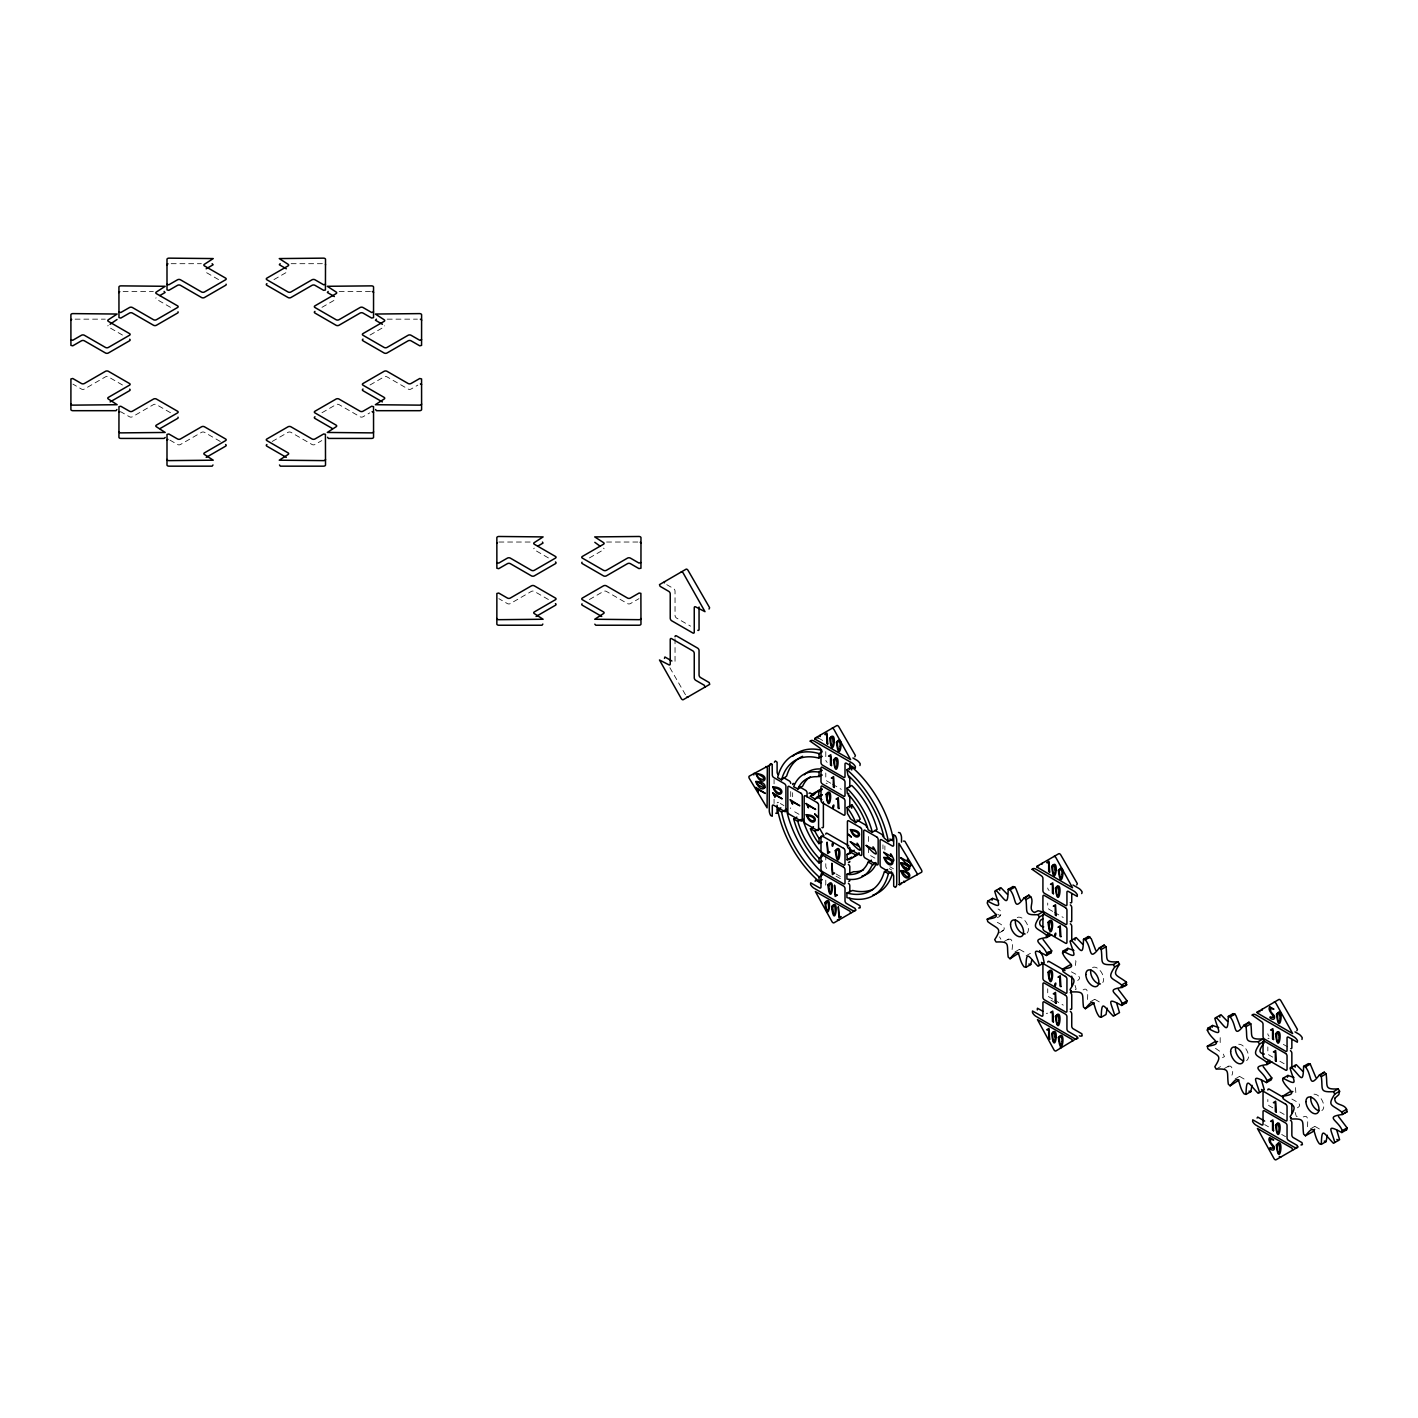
<?xml version="1.0" encoding="UTF-8"?>
<svg xmlns="http://www.w3.org/2000/svg" width="1418" height="1418" viewBox="0 0 1418 1418"><rect width="100%" height="100%" fill="white"/><g stroke="black" fill="none" stroke-linecap="round" stroke-linejoin="round"><path stroke-width="0.75" stroke-dasharray="5 3.75" d="M1075.057 985.368L1076.173 989.197L1071.37 991.98M1295.166 1112.439L1296.282 1116.267L1297.683 1116.799M1019.648 949.44L1024.062 951.974M1094.962 999.389L1099.358 1001.941M1239.757 1076.51L1244.171 1079.063M1315.053 1126.459L1319.467 1129.012M1007.826 939.904C1013.445 936.11 1012.541 946.94 1012.027 950.025M1083.122 989.87C1088.74 986.059 1087.836 996.889 1087.322 999.991M1227.935 1066.992C1232.082 1063.039 1233.855 1072.416 1231.923 1075.163M1303.231 1116.941C1310.303 1113.431 1306.492 1126.069 1307.91 1129.526M1001.516 931.289C1008.889 928.489 999.513 922.888 995.755 921.842M997.209 917.428C1001.977 917.162 1002.171 910.126 998.006 908.973M1295.822 1092.604L1295.485 1087.464M1297.452 1107.812C1304.826 1103.683 1291.709 1100.014 1289.263 1097.213M273.958 279.594L288.049 271.458A2.038 1.17 0 0 0 288.368 271.21M321.992 307.334L336.084 299.198M370.027 335.056L384.118 326.92A2.038 1.17 0 0 0 384.65 325.786M272.185 441.477L288.049 432.33A2.038 1.17 0 0 1 290.92 432.33L312.066 444.525A2.038 1.17 0 0 0 314.956 444.525L321.78 440.59M321.992 412.727L336.084 404.591A2.038 1.17 0 0 1 338.973 404.591L360.101 416.786A2.038 1.17 0 0 0 362.99 416.786L369.814 412.851M370.027 384.987L384.118 376.851A2.038 1.17 0 0 1 387.008 376.851L408.154 389.064A2.038 1.17 0 0 0 411.025 389.064L417.849 385.111M589.409 557.93L603.501 549.794A2.038 1.17 0 0 0 603.501 548.128M589.409 599.53L603.501 591.395A2.038 1.17 0 0 1 606.372 591.395L627.518 603.607A2.038 1.17 0 0 0 630.407 603.607L638.933 598.68M999.3 932.867L1004.104 930.084M1004.263 941.446L1009.067 938.681M1014.987 951.903L1019.79 949.121M1026.1 955.821L1030.904 953.038M1090.282 1001.852L1095.086 999.07M1216.183 1069.101L1220.987 1066.318L1219.622 1063.961M1224.372 1068.516L1229.176 1065.751M1235.078 1078.974L1239.881 1076.191M1310.374 1128.923L1315.177 1126.158M1077.715 980.494C1084.291 976.116 1071.441 973.102 1069.154 970.142M1222.511 1057.615L1224.496 1056.605L1221.997 1051.482M171.17 263.695L201.356 263.695M291.133 263.695L323.481 263.695M123.136 291.417L153.321 291.417M339.186 291.417L371.516 291.417M75.101 319.156L105.286 319.156M387.22 319.156L417.406 319.156M498.888 542.03L531.218 542.03M606.585 542.03L638.933 542.03M1000.417 915.585L998.006 914.592M1075.376 965.481L1075.943 961.174L1073.302 958.923M1220.189 1042.602L1220.189 1037.515M1219.569 1051.181L1213.968 1047.264M218.549 279.594L204.458 271.458A2.038 1.17 0 0 1 204.139 271.21M666.761 584.659L673.585 588.594A2.038 1.17 60 0 1 675.039 591.093L675.039 615.501A2.038 1.17 60 0 0 676.475 618L690.566 626.136M170.497 307.334L156.405 299.198A2.038 1.17 0 0 1 156.086 297.762M548.411 557.93L534.32 549.794A2.038 1.17 0 0 1 534.32 548.128M122.462 335.056L108.371 326.92A2.038 1.17 0 0 1 108.193 325.378M818.877 738.299L822.653 740.48M548.411 599.53L534.32 591.395A2.038 1.17 0 0 0 531.431 591.395L510.303 603.607A2.038 1.17 0 0 1 507.414 603.607L498.888 598.68M1283.361 1044.392L1288.643 1047.441M830.753 783.25L827.226 781.212A2.038 1.17 60 0 1 825.79 778.712L825.79 773.005M832.508 784.26L841.317 789.347M1052.688 911.384L1049.16 909.346A2.038 1.17 60 0 1 1047.725 906.846L1047.725 903.036M1054.443 912.394L1063.252 917.481M122.462 384.987L108.371 376.851A2.038 1.17 0 0 0 105.481 376.851L84.353 389.064A2.038 1.17 0 0 1 81.464 389.064L72.938 384.136M170.497 412.727L156.405 404.591A2.038 1.17 0 0 0 153.534 404.591L132.388 416.786A2.038 1.17 0 0 1 129.517 416.786L120.973 411.876M220.304 441.477L204.458 432.33A2.038 1.17 0 0 0 201.569 432.33L180.44 444.525A2.038 1.17 0 0 1 177.551 444.525L169.026 439.598M1272.797 1057.154L1269.27 1055.116A2.038 1.17 60 0 1 1267.834 1052.617L1267.834 1046.927M1279.834 1061.231L1285.116 1064.28M780.343 803.51L783.924 805.584M799.025 814.304L794.08 811.451A2.038 1.17 60 0 1 792.644 808.951M874.924 858.12L869.978 855.267A2.038 1.17 60 0 1 868.543 852.767L868.543 846.67M889.884 866.752L893.464 868.826M889.192 868.578L891.851 870.103M1272.797 1107.866L1269.27 1105.827A2.038 1.17 60 0 1 1267.834 1103.328L1267.834 1099.517M1279.834 1111.925L1285.116 1114.973M836.035 873.949L841.317 876.998M1052.688 999.034L1049.16 996.996A2.038 1.17 60 0 1 1047.725 994.497L1047.725 988.789M1054.443 1000.045L1063.252 1005.132M836.035 876.164L841.317 879.213M1050.933 1000.222L1056.215 1003.27M1264.696 1124.634L1268.49 1126.814M1281.73 1134.471L1285.523 1136.651M999.53 936.89L1000.878 939.248M669.863 667.718L686.028 695.724M884.885 845.926L884.885 850.002M882.953 844.827L882.953 848.886M868.543 836.496L868.543 844.632M825.79 751.611L825.79 759.853A2.038 1.17 60 0 0 827.226 762.352M825.79 854.948L825.79 866.363A2.038 1.17 60 0 0 827.226 868.862M825.79 880.153L825.79 884.283A2.038 1.17 60 0 1 824.354 885.116M792.644 792.68L792.644 796.739M790.712 791.563L790.712 797.66M774.068 779.457L774.068 783.835M774.068 799.132L774.068 803.51M675.039 638.774L675.039 661.143A2.038 1.17 60 0 1 673.585 661.976M1269.075 1036.133A2.038 1.17 60 0 1 1267.834 1033.757M1267.94 1038.738A2.038 1.17 60 0 1 1269.075 1038.384M1313.99 1094.164A9.235 5.335 60 0 1 1322.445 1100.988A9.235 5.335 60 0 1 1321.877 1110.595M1238.694 1044.215A9.235 5.335 60 0 1 1247.149 1051.039A9.235 5.335 60 0 1 1246.582 1060.629M1047.53 1013.143A2.038 1.17 60 0 1 1046.289 1013.25M1092.534 967.519A9.235 5.335 60 0 1 1101.13 971.826A9.235 5.335 60 0 1 1102.814 982.55M1017.238 917.552A9.235 5.335 60 0 1 1026.49 922.888A9.235 5.335 60 0 1 1026.49 933.558M1049.16 890.486A2.038 1.17 60 0 1 1047.725 887.987M790.712 807.835A2.038 1.17 60 0 1 790.517 808.561M777.17 802.907A2.038 1.17 60 0 1 778.571 802.482M826.091 783.427A2.038 1.17 60 0 1 827.226 783.427"/><path stroke-width="1.5" d="M1107.21 1008.198L1106.022 1014.508L1101.219 1017.273L1099.358 1016.777C1092.197 1007.844 1096.593 994.266 1085.355 1008.694L1083.494 1007.046C1081.721 994.302 1086.028 991.253 1071.37 991.98L1070.023 989.604C1077.964 977.286 1073.16 979.484 1063.021 971.578L1062.525 969.15C1080.64 966.633 1066.673 963.655 1062.525 952.985L1063.021 951.124L1067.825 948.341L1073.887 950.468M1252.023 1085.319L1250.818 1091.63L1246.014 1094.395L1244.153 1093.898C1236.992 1084.965 1241.406 1071.388 1230.168 1085.816L1228.307 1084.167C1226.535 1071.423 1230.824 1068.374 1216.183 1069.101L1214.818 1066.726C1222.777 1054.407 1217.973 1056.605 1207.817 1048.7L1207.321 1046.254C1225.453 1043.754 1211.486 1040.777 1207.321 1030.106L1207.817 1028.245L1212.62 1025.462L1218.682 1027.589M1327.319 1135.269L1326.114 1141.579L1321.31 1144.361L1319.449 1143.847C1312.288 1134.914 1316.702 1121.337 1305.464 1135.783L1303.603 1134.134C1301.83 1121.39 1306.12 1118.323 1291.479 1119.05L1290.114 1116.693C1298.073 1104.374 1293.269 1106.572 1283.13 1098.649L1282.616 1096.22C1300.749 1093.703 1286.782 1090.726 1282.616 1080.055L1283.13 1078.194L1287.934 1075.429L1293.978 1077.556M833.465 742.288C830.062 756.911 829.867 723.942 833.465 742.288L833.394 740.852M832.508 908.885C835.929 894.262 836.106 927.23 832.508 908.885L832.596 910.338M1055.4 870.422C1051.996 885.045 1051.802 852.076 1055.4 870.422L1055.346 869.057M1055.4 1037.568C1051.996 1052.191 1051.802 1019.223 1055.4 1037.568L1055.329 1036.133M855.816 909.807L855.515 910.374A6.966 4.024 60 0 1 851.917 910.108L814.074 888.253A6.966 4.024 60 0 1 810.582 884.584L810.688 882.847L819.551 887.881A2.038 1.17 60 0 0 820.987 887.048L820.987 874.676A2.038 1.17 60 0 1 822.422 873.86L843.568 886.055A2.038 1.17 60 0 1 845.004 888.554L845.004 900.926A2.038 1.17 60 0 0 846.44 903.426L855.143 908.459L855.568 910.356L834.014 922.799A2.038 1.17 60 0 1 831.976 921.629L815.385 891.514L850.002 911.225L850.605 913.227M898.48 832.472L900.093 832.898A6.966 4.024 60 0 1 901.529 837.754L901.529 842.132M903.443 841.087L904.897 841.229L921.47 869.943A2.038 1.17 60 0 1 921.47 872.3L899.154 884.584M1077.574 1038.224L1077.077 1036.593L1068.374 1031.56A2.038 1.17 60 0 1 1066.939 1029.06L1066.939 1016.688A2.038 1.17 60 0 0 1065.503 1014.189L1044.357 1001.977A2.038 1.17 60 0 0 1042.921 1002.81L1042.921 1015.182A2.038 1.17 60 0 1 1041.486 1016.015L1032.481 1010.981L1032.517 1012.718A6.966 4.024 60 0 0 1036.009 1016.387L1073.851 1038.242A6.966 4.024 60 0 0 1077.343 1038.579L1077.698 1038.277M1031.896 959.667L1030.726 964.541L1025.923 967.324L1024.062 966.828C1016.901 957.877 1021.297 944.299 1010.059 958.745L1008.198 957.097C1006.425 944.353 1010.715 941.286 996.074 942.013L994.709 939.655C1002.668 927.337 997.864 929.534 987.726 921.629L987.229 919.183C1005.344 916.666 991.377 913.706 987.229 903.018L987.726 901.157L992.529 898.392L998.591 900.519M1334.799 1098.259C1334.356 1106.075 1343.856 1103.186 1346.604 1109.301L1347.1 1111.73L1343.52 1113.626M996.074 890.415C1005.699 900.022 1007.719 907.892 1008.198 889.334L1010.059 889.848C1017.22 898.782 1012.806 912.359 1024.062 897.913L1025.923 899.561C1027.695 912.306 1023.388 915.372 1038.029 914.645L1039.394 917.003C1031.453 929.322 1036.257 927.124 1046.395 935.047L1046.892 937.475C1028.777 939.992 1042.726 942.97 1046.892 953.64L1046.395 955.502C1030.106 946.639 1035.884 952.329 1039.394 965.445M1071.37 940.382C1080.995 949.989 1083.015 957.841 1083.494 939.301L1085.355 939.797C1092.516 948.731 1088.12 962.308 1099.358 947.88L1101.219 949.528C1102.991 962.273 1098.684 965.321 1113.325 964.595L1114.69 966.97C1106.749 979.289 1111.552 977.091 1121.691 984.996L1122.187 987.442C1104.073 989.941 1118.022 992.919 1122.187 1003.59L1121.691 1005.451C1105.402 996.588 1111.18 1002.278 1114.69 1015.412M1100.102 948.128L1104.161 945.097L1106.022 946.745C1107.795 959.49 1103.488 962.556 1118.128 961.829L1119.493 964.187C1111.552 976.506 1116.356 974.308 1126.495 982.231L1126.087 985.386L1121.018 986.485M1216.183 1017.504C1225.79 1027.111 1227.828 1034.963 1228.307 1016.422L1230.168 1016.919C1237.329 1025.852 1232.916 1039.429 1244.153 1025.001L1246.014 1026.65C1247.805 1039.394 1243.497 1042.443 1258.138 1041.716L1259.503 1044.091C1251.562 1056.41 1256.348 1054.212 1266.504 1062.117L1267.001 1064.546C1248.868 1067.063 1262.835 1070.041 1267.001 1080.711L1266.504 1082.572C1250.197 1073.71 1255.994 1079.399 1259.503 1092.534M1291.479 1067.453C1301.086 1077.06 1303.124 1084.912 1303.603 1066.371L1305.464 1066.868C1312.625 1075.819 1308.211 1089.396 1319.449 1074.95L1321.31 1076.599C1323.1 1089.343 1318.793 1092.409 1333.434 1091.683L1334.799 1094.04C1326.858 1106.359 1331.644 1104.161 1341.8 1112.066L1342.297 1114.513C1324.164 1117.03 1338.131 1119.99 1342.297 1130.678L1341.8 1132.539C1325.493 1123.676 1331.289 1129.366 1334.799 1142.483M1320.193 1075.198L1324.252 1072.185L1326.114 1073.834C1327.904 1086.578 1323.597 1089.627 1338.237 1088.9L1339.602 1091.257L1338.84 1094.607L1335.029 1098.064M118.935 412.354L119.91 411.681M166.987 440.094L167.944 439.42M325.502 284.344L323.659 284.788L314.956 279.771A2.038 1.17 0 0 0 312.066 279.771L290.92 291.984A2.038 1.17 0 0 1 288.049 291.984L266.903 279.771A2.038 1.17 0 0 1 266.903 278.105L288.049 265.91A2.038 1.17 0 0 0 288.049 264.244L279.257 258.572L323.481 258.147A2.038 1.17 0 0 1 325.52 259.317L325.431 290.016L323.659 290.336L314.956 285.319A2.038 1.17 0 0 0 312.066 285.319L290.92 297.532A2.038 1.17 0 0 1 288.049 297.532L266.903 285.319A2.038 1.17 0 0 1 266.903 283.653M373.554 311.942L371.693 312.527L362.99 307.511A2.038 1.17 0 0 0 360.101 307.511L338.973 319.724A2.038 1.17 0 0 1 336.084 319.724L314.956 307.511A2.038 1.17 0 0 1 314.956 305.845L336.084 293.65A2.038 1.17 0 0 0 336.084 291.984L327.292 286.294L371.516 285.869A2.038 1.17 0 0 1 373.554 287.056L373.537 317.632L371.693 318.075L362.99 313.059A2.038 1.17 0 0 0 360.101 313.059L338.973 325.271A2.038 1.17 0 0 1 336.084 325.271L314.956 313.059A2.038 1.17 0 0 1 314.956 311.393M421.607 339.682L419.746 340.267L411.025 335.251A2.038 1.17 0 0 0 408.154 335.251L387.008 347.445A2.038 1.17 0 0 1 384.118 347.445L362.99 335.251A2.038 1.17 0 0 1 362.99 333.584L384.118 321.372A2.038 1.17 0 0 0 384.118 319.724L375.345 314.034L419.568 313.608A2.038 1.17 0 0 1 421.607 314.796L421.571 345.372L419.746 345.815L411.025 340.799A2.038 1.17 0 0 0 408.154 340.799L387.008 352.993A2.038 1.17 0 0 1 384.118 352.993L362.99 340.799A2.038 1.17 0 0 1 362.99 339.132M640.971 562.556L638.933 563.035L630.407 558.107A2.038 1.17 0 0 0 627.518 558.107L606.372 570.32A2.038 1.17 0 0 1 603.501 570.32L582.355 558.107A2.038 1.17 0 0 1 582.355 556.441L603.501 544.246A2.038 1.17 0 0 0 603.501 542.58L594.709 536.908L638.933 536.483A2.038 1.17 0 0 1 640.971 537.652L640.954 568.228L638.933 568.583L630.407 563.655A2.038 1.17 0 0 0 627.518 563.655L606.372 575.868A2.038 1.17 0 0 1 603.501 575.868L582.355 563.655A2.038 1.17 0 0 1 582.036 562.237M822.263 751.753L819.055 753.614L817.087 753.047A80.791 46.634 60 0 0 778.145 775.486L777.631 777.543L781.584 779.829L781.832 778.854A75.349 43.497 60 0 1 818.168 757.939L822.263 756.343M887.597 869.5L884.141 872.318A75.349 43.497 60 0 1 847.822 893.251L846.918 892.986L846.918 897.576L848.903 898.126A80.791 46.634 60 0 0 887.845 875.704L888.359 873.648L891.567 871.804M992.033 900.253L992.529 898.392M1046.395 955.502L1051.199 952.719L1051.695 950.858L1043.028 939.46M1067.825 948.341L1067.329 950.202L1062.525 952.985M1121.691 1005.451L1126.495 1002.686L1126.991 1000.824L1118.323 989.41M1212.124 1027.323L1212.62 1025.462M1263.137 1066.531L1271.804 1077.946L1271.308 1079.807L1266.504 1082.572M1287.42 1077.29L1287.934 1075.429M1341.8 1132.539L1346.604 1129.756L1347.1 1127.895L1338.432 1116.48M1264.058 1042.779C1261.736 1046.608 1256.011 1052.936 1264.36 1054.07M1257.022 1012.328L1278.823 999.513A2.038 1.17 60 0 1 1280.862 1000.683L1297.435 1029.415L1296.85 1030.726M1297.63 1147.215L1297.009 1145.319L1288.483 1140.391A2.038 1.17 60 0 1 1287.048 1137.892L1287.048 1125.52A2.038 1.17 60 0 0 1285.594 1123.021L1264.466 1110.808A2.038 1.17 60 0 0 1263.03 1111.641L1263.03 1124.013A2.038 1.17 60 0 1 1261.577 1124.846L1252.732 1119.812L1252.626 1121.549A6.966 4.024 60 0 0 1256.1 1125.218L1293.96 1147.073A6.966 4.024 60 0 0 1297.435 1147.41L1276.058 1159.764A2.038 1.17 60 0 1 1274.02 1158.595L1257.429 1128.48L1292.046 1148.19L1292.631 1150.193M1012.523 887.828L1013.001 886.569L1014.863 887.065L1015.962 888.749L1020.411 900.288M1025.923 967.324C1026.384 948.784 1028.422 956.636 1038.029 966.243L1044.197 962.68L1042.815 956.388L1039.624 950.592M1087.819 937.794L1088.297 936.518L1091.257 938.716L1095.706 950.237M1101.219 1017.273C1101.68 998.733 1103.718 1006.585 1113.325 1016.192L1119.493 1012.629L1116.604 1002.951M1232.614 1014.916L1233.111 1013.64L1234.972 1014.136L1236.053 1015.837L1240.52 1027.359M1246.014 1094.395C1246.493 1075.854 1248.531 1083.707 1258.138 1093.313L1264.307 1089.751L1261.417 1080.073M1321.31 1144.361C1321.789 1125.803 1323.827 1133.656 1333.434 1143.28L1339.602 1139.717L1336.713 1130.022M822.263 770.293L817.938 771.959A59.007 34.067 60 0 0 794.31 785.182L793.672 786.795L797.873 788.904A53.583 30.93 60 0 1 817.122 776.709L822.263 775.026M871.414 860.159L868.117 862.286A53.583 30.93 60 0 1 848.868 874.481L846.918 874.303L846.918 879.036L848.053 879.231A59.007 34.067 60 0 0 871.68 866.008L875.509 862.534M1244.543 1025.976L1248.957 1022.218L1250.818 1023.867C1252.608 1036.611 1248.301 1039.678 1262.942 1038.951L1264.307 1041.308L1259.503 1044.091M1314.681 1129.242L1312.731 1131.759L1305.464 1135.783M1072.646 1041.273L1071.937 1039.359L1037.462 1019.613L1053.911 1049.763A2.038 1.17 60 0 0 1055.949 1050.933L1077.733 1037.746M1297.541 1147.339L1297.789 1146.364M1042.815 918.935C1038.206 919.91 1038.703 927.053 1043.737 926.84M822.263 794.86L814.942 799.078L810.422 796.189A37.701 21.766 60 0 1 818.611 791.368L822.263 789.471M858.918 852.945L855.568 855.001A37.701 21.766 60 0 1 847.379 859.804L846.918 854.469L854.239 850.251M1024.806 898.179L1028.865 895.148L1030.726 896.796C1034.644 902.22 1027.394 909.009 1034.378 912.536M1018.922 952.949L1010.059 958.745M1094.217 1002.898L1085.355 1008.694M1239.031 1080.02L1230.168 1085.816M594.816 542.332L600.08 546.16M594.816 624.168L595.808 625.232L638.933 625.232A2.038 1.17 0 0 0 640.971 624.062L640.883 593.344L639.11 593.043L630.407 598.059A2.038 1.17 0 0 1 627.518 598.059L606.372 585.847A2.038 1.17 0 0 0 603.501 585.847L582.355 598.059A2.038 1.17 0 0 0 582.355 599.708L603.501 611.92A2.038 1.17 0 0 1 603.501 613.586L594.709 619.258L638.933 619.684A2.038 1.17 0 0 0 640.971 618.514M1034.661 912.448L1038.082 910.728L1042.833 911.88L1044.197 914.238L1039.394 917.003M814.942 799.078L815.35 798.706A32.259 18.629 60 0 1 818.381 796.934L819.055 791.333M819.746 796.313L820.153 795.941A32.259 18.629 60 0 1 822.103 794.647M664.457 581.664L664.368 582.833M704.817 687.216L704.391 685.319L695.689 680.285A2.038 1.17 60 0 1 694.253 677.786L694.253 653.379A2.038 1.17 60 0 0 692.817 650.88L671.671 638.685A2.038 1.17 60 0 0 670.235 639.518L670.235 663.925A2.038 1.17 60 0 1 668.782 664.758L659.476 659.99L681.225 698.489A2.038 1.17 60 0 0 683.263 699.677L709.727 684.362L709.195 682.554L700.492 677.52A2.038 1.17 60 0 1 699.056 675.021L699.056 650.614A2.038 1.17 60 0 0 697.621 648.115L676.475 635.902A2.038 1.17 60 0 0 675.039 636.735M820.189 735.18L820.189 736.562M1042.124 863.314L1041.946 864.271M1257.146 1012.044L1257.252 1011.956A6.966 4.024 60 0 1 1259.946 1011.761M1262.233 1009.084L1262.126 1010.254M279.506 464.98L280.356 466.168L323.481 466.168A2.038 1.17 0 0 0 325.52 464.98L325.431 434.28L323.659 433.979L314.956 438.977A2.038 1.17 0 0 1 312.066 438.977L290.92 426.783A2.038 1.17 0 0 0 288.049 426.783L266.903 438.977A2.038 1.17 0 0 0 266.903 440.643L288.049 452.856A2.038 1.17 0 0 1 288.049 454.522L279.257 460.194L323.481 460.62A2.038 1.17 0 0 0 325.52 459.432M327.558 437.258L328.391 438.428L371.516 438.428A2.038 1.17 0 0 0 373.554 437.258L373.537 406.665L371.693 406.239L362.99 411.238A2.038 1.17 0 0 1 360.101 411.238L338.973 399.043A2.038 1.17 0 0 0 336.084 399.043L314.956 411.238A2.038 1.17 0 0 0 314.956 412.904L336.084 425.116A2.038 1.17 0 0 1 336.084 426.783L327.292 432.455L371.516 432.88A2.038 1.17 0 0 0 373.554 431.71M375.593 409.518L376.444 410.688L419.568 410.688A2.038 1.17 0 0 0 421.607 409.518L421.571 378.943L419.746 378.5L411.025 383.516A2.038 1.17 0 0 1 408.154 383.516L387.008 371.303A2.038 1.17 0 0 0 384.118 371.303L362.99 383.516A2.038 1.17 0 0 0 362.99 385.164L384.118 397.377A2.038 1.17 0 0 1 384.118 399.043L375.345 404.715L419.568 405.14A2.038 1.17 0 0 0 421.607 403.97M110.072 324.279L117.056 319.475M159.826 295.564L165.091 292.498L164.098 291.417M206.159 268.8L213.125 264.758L212.133 263.695M110.125 401.914L129.517 390.712A2.038 1.17 0 0 0 129.694 389.17M159.933 428.626L177.551 418.452A2.038 1.17 0 0 0 177.994 417.176M206.213 457.376L225.586 446.191A2.038 1.17 0 0 0 225.586 444.525M537.723 546.16L543.005 543.094L542.456 542.084M536.075 616.458L555.448 605.256A2.038 1.17 0 0 0 555.448 603.607M781.584 779.829L786.635 776.089A75.349 43.497 60 0 1 802.588 756.308M797.767 789.17L802.677 786.121A53.583 30.93 60 0 1 810.387 776.798M822.263 879.639L819.055 881.482L817.034 879.709A80.791 46.634 60 0 1 778.127 812.284L777.631 809.713L780.822 807.852M846.918 769.69L851.739 766.925L853.76 768.698A80.791 46.634 60 0 1 892.666 836.124L893.163 838.694L888.359 841.477L884.158 838.003A75.349 43.497 60 0 0 847.893 775.114L846.918 769.69L848.957 771.481A80.791 46.634 60 0 1 887.863 838.907L888.359 841.477M777.631 809.713L781.584 812L784.792 810.157M810.281 796.384L815.084 793.619M822.263 861.098L819.055 862.942L817.335 861.222A59.007 34.067 60 0 1 794.08 820.508L793.672 818.984L796.881 817.122M846.918 788.231L851.739 785.466L853.459 787.185A59.007 34.067 60 0 1 876.714 827.882L877.104 829.424L872.3 832.206L868.224 829.831L867.391 827.137A53.583 30.93 60 0 0 847.22 793.247L846.918 788.231L848.655 789.968A59.007 34.067 60 0 1 871.91 830.664L872.3 832.206M793.672 818.984L797.767 821.341L800.975 819.498M822.263 841.92L818.806 843.462A37.701 21.766 60 0 1 810.547 829.246L813.489 826.712M846.918 807.409L851.988 804.945A37.701 21.766 60 0 1 860.247 819.161L855.71 822.617L850.499 818.824A32.259 18.629 60 0 0 847.45 813.577L847.184 807.711A37.701 21.766 60 0 1 855.426 821.944L855.71 822.617M810.281 828.573L814.942 831.267L819.746 828.484L820.295 829.583A32.259 18.629 60 0 0 823.344 834.83L823.858 835.61M819.055 843.781L819.055 838.375L822.263 836.531M819.055 862.942L819.055 858.209L822.263 856.366M846.918 859.857L851.739 857.075M819.055 881.482L819.055 876.909L822.263 875.048M846.918 874.303L853.671 871.698A53.583 30.93 60 0 0 863.527 869.783M846.918 892.986L852.626 890.469A75.349 43.497 60 0 0 873.009 889.316M1008.198 889.334L1013.001 886.569M1010.059 889.848L1014.863 887.065M987.229 919.183L996.677 914.415M1024.062 897.913L1028.865 895.148M1025.923 899.561L1030.726 896.796M1038.029 914.645L1042.833 911.88M1046.395 935.047L1049.604 933.186M1046.892 937.475L1051.695 934.71L1046.236 936.642M1046.892 953.64L1051.695 950.858M1083.494 939.301L1088.297 936.518M1085.355 939.797L1090.158 937.014M1062.525 969.15L1070.909 964.47M1099.358 947.88L1104.161 945.097M1101.219 949.528L1106.022 946.745M1113.325 964.595L1118.128 961.829M1114.69 966.97L1119.493 964.187M1121.691 984.996L1126.495 982.231M1122.187 987.442L1126.991 984.659M1122.187 1003.59L1126.991 1000.824M1228.307 1016.422L1233.111 1013.64M1207.321 1030.106L1210.529 1028.245M1230.168 1016.919L1234.972 1014.136M1207.321 1046.254L1214.446 1041.982L1217.601 1041.539M1244.153 1025.001L1248.957 1022.218M1246.014 1026.65L1250.818 1023.867M1258.138 1041.716L1262.942 1038.951M1266.504 1062.117L1269.695 1060.274M1267.001 1064.546L1271.804 1061.781L1267.143 1063.784M1267.001 1080.711L1271.804 1077.946M1303.603 1066.371L1308.406 1063.606L1310.267 1064.103L1315.815 1077.308M1305.464 1066.868L1310.267 1064.103M1282.616 1096.22L1289.742 1091.931L1292.897 1091.505M1319.449 1074.95L1324.252 1072.185M1321.31 1076.599L1326.114 1073.834M1333.434 1091.683L1338.237 1088.9M1334.799 1094.04L1339.602 1091.257M1341.8 1112.066L1346.604 1109.301M1342.297 1114.513L1347.1 1111.73M1342.297 1130.678L1347.1 1127.895M765.897 766.518L767.333 768.042L767.103 807.87L749.324 778.447A2.038 1.17 60 0 1 749.324 776.107L771.8 763.965M904.773 881.925L903.691 881.198M846.918 854.469L847.609 854.239A32.259 18.629 60 0 0 850.64 852.466L855.71 854.788M280.126 263.695L279.364 264.758L286.347 268.8M328.161 291.434L327.398 292.498L334.382 296.539M376.444 319.156L375.451 320.238L382.417 324.279M372.136 411.681L373.554 412.354M771.144 763.593L770.701 763.753A6.966 4.024 60 0 0 769.265 766.943L769.265 810.653A6.966 4.024 60 0 0 770.701 815.51L772.261 816.272L772.314 806.098A2.038 1.17 60 0 1 773.767 805.264L784.473 811.451A2.038 1.17 60 0 0 785.909 810.617L785.909 786.21A2.038 1.17 60 0 0 784.473 783.711L773.767 777.525A2.038 1.17 60 0 1 772.314 775.026L772.172 764.55M420.402 383.923L421.607 384.615M987.726 901.157C1004.015 910.019 998.237 904.329 994.709 891.213L1000.878 887.65L1007.436 894.35M1063.021 951.124C1079.311 959.986 1073.532 954.296 1070.023 941.162L1076.173 937.599L1082.732 944.299M1051.199 952.719L1047.973 951.992M1125.165 1002.473L1126.495 1002.686M1207.817 1028.245C1224.124 1037.107 1218.328 1031.418 1214.818 1018.284L1220.987 1014.721L1227.545 1021.421M1283.13 1078.194C1299.42 1087.057 1293.641 1081.367 1290.114 1068.25L1296.282 1064.688L1302.841 1071.388M1345.257 1129.543L1346.604 1129.756M859.946 765.525L860.212 763.823A6.966 4.024 60 0 0 856.72 760.154L852.945 757.974M1301.99 1039.429L1302.238 1037.728A6.966 4.024 60 0 0 1298.764 1034.059L1294.988 1031.879M1028.865 964.045L1030.726 964.541M1248.957 1091.133L1250.818 1091.63M1324.252 1141.082L1326.114 1141.579M906.527 868.525C917.765 869.748 890.22 856.614 906.527 868.525L905.375 867.922M709.035 609.049L709.62 607.737L688.067 570.39A2.038 1.17 60 0 0 686.028 569.221L659.476 584.641L660.097 586.325L668.782 591.377A2.038 1.17 60 0 1 670.235 593.858L670.235 618.266A2.038 1.17 60 0 0 671.671 620.765L692.817 632.977A2.038 1.17 60 0 0 694.253 632.144L694.253 607.737A2.038 1.17 60 0 1 695.689 606.904L705.012 611.672L683.263 573.173A2.038 1.17 60 0 0 681.225 571.986M854.806 756.822L855.409 755.51L838.818 726.778A2.038 1.17 60 0 0 836.78 725.608L815.226 738.051L815.12 739.221M1076.741 884.956L1077.343 883.644L1060.753 854.912A2.038 1.17 60 0 0 1058.714 853.742L1037.161 866.185L1037.214 867.249L1072.54 887.792L1055.949 857.695A2.038 1.17 60 0 0 1053.911 856.507M1081.721 893.57L1082.147 891.957A6.966 4.024 60 0 0 1078.655 888.288L1072.983 885.009M899.313 884.69L899.969 884.708A6.966 4.024 60 0 0 901.369 882.847M759.41 782.63C776.834 795.888 745.496 779.102 760.615 783.25M382.364 401.914L362.99 390.712A2.038 1.17 0 0 1 362.99 389.064M332.556 428.626L314.956 418.452A2.038 1.17 0 0 1 314.956 416.786M601.728 616.458L582.355 605.256A2.038 1.17 0 0 1 582.036 603.838M671.884 661.001L664.9 656.977L664.457 658.377M286.276 457.376L266.903 446.191A2.038 1.17 0 0 1 266.903 444.525M783.924 777.844L789.277 780.928A2.038 1.17 60 0 1 790.712 783.427M799.025 786.565L805.619 790.358A2.038 1.17 60 0 1 807.055 792.857L807.055 796.934M813.702 795.037L810.422 793.141A2.038 1.17 60 0 0 809.075 793.389M816.998 796.934L821.944 799.787M856.951 820.012L865.175 824.762A2.038 1.17 60 0 1 866.628 827.261M874.924 830.381L881.517 834.192A2.038 1.17 60 0 1 882.953 836.691M889.884 839.031L893.464 841.087M1065.024 970.639L1049.16 961.493A2.038 1.17 60 0 0 1047.742 962.113M1283.361 1097.319L1269.27 1089.184A2.038 1.17 60 0 0 1267.834 1090.017M868.224 862.02L872.318 864.377M884.389 871.361L888.359 873.648M1264.679 1121.089L1257.695 1117.083L1257.075 1118.058M820.933 883.148L815.651 880.117L815.12 881.305M1042.868 1011.282L1037.427 1008.216L1037.32 1009.935M542.846 624.062L542.013 625.232L498.888 625.232A2.038 1.17 0 0 1 496.849 624.062L496.867 593.486L498.711 593.043L507.414 598.059A2.038 1.17 0 0 0 510.303 598.059L531.431 585.847A2.038 1.17 0 0 1 534.32 585.847L555.448 598.059A2.038 1.17 0 0 1 555.448 599.708L534.32 611.92A2.038 1.17 0 0 0 534.32 613.586L543.112 619.258L498.888 619.684A2.038 1.17 0 0 1 496.849 618.514M212.984 464.98L212.133 466.168L169.026 466.168A2.038 1.17 0 0 1 166.987 464.98L167.005 434.404L168.831 433.979L177.551 438.977A2.038 1.17 0 0 0 180.44 438.977L201.569 426.783A2.038 1.17 0 0 1 204.458 426.783L225.586 438.977A2.038 1.17 0 0 1 225.586 440.643L204.458 452.856A2.038 1.17 0 0 0 204.458 454.522L213.249 460.194L169.026 460.62A2.038 1.17 0 0 1 166.987 459.432M116.896 409.518L116.063 410.688L72.938 410.688A2.038 1.17 0 0 1 70.9 409.518L70.918 378.943L72.761 378.5L81.464 383.516A2.038 1.17 0 0 0 84.353 383.516L105.481 371.303A2.038 1.17 0 0 1 108.371 371.303L129.517 383.516A2.038 1.17 0 0 1 129.517 385.164L108.371 397.377A2.038 1.17 0 0 0 108.371 399.043L117.162 404.715L72.938 405.14A2.038 1.17 0 0 1 70.9 403.97M1336.837 1139.398L1338.237 1140.497M1261.541 1089.449L1262.942 1090.548M1041.432 962.379L1042.833 963.46M819.055 876.909L818.097 876.058A75.349 43.497 60 0 1 781.814 813.17L781.584 812M916.666 875.083A2.038 1.17 60 0 0 916.666 872.726L898.888 843.302L899.331 884.477M819.055 858.209L818.771 857.925A53.583 30.93 60 0 1 798.6 824.053L797.767 821.341M775.806 813.223L777.099 813.347L777.117 805.282M819.055 838.375L818.54 837.613A32.259 18.629 60 0 1 815.492 832.366L814.942 831.267M815.385 739.327L850.605 759.658L834.014 729.561A2.038 1.17 60 0 0 831.976 728.373M167.005 284.344L168.831 284.788L177.551 279.771A2.038 1.17 0 0 1 180.44 279.771L201.569 291.984A2.038 1.17 0 0 0 204.458 291.984L225.586 279.771A2.038 1.17 0 0 0 225.586 278.105L204.458 265.91A2.038 1.17 0 0 1 204.458 264.244L213.249 258.572L169.026 258.147A2.038 1.17 0 0 0 166.987 259.317L167.005 289.892L168.831 290.336L177.551 285.319A2.038 1.17 0 0 1 180.44 285.319L201.569 297.532A2.038 1.17 0 0 0 204.458 297.532L225.586 285.319A2.038 1.17 0 0 0 226.118 284.185M165.197 437.471L164.098 438.428L120.973 438.428A2.038 1.17 0 0 1 118.935 437.258L118.97 406.665L120.796 406.239L129.517 411.238A2.038 1.17 0 0 0 132.388 411.238L153.534 399.043A2.038 1.17 0 0 1 156.405 399.043L177.551 411.238A2.038 1.17 0 0 1 177.551 412.904L156.405 425.116A2.038 1.17 0 0 0 156.405 426.783L165.197 432.455L120.973 432.88A2.038 1.17 0 0 1 118.935 431.71M1257.323 1013.037L1292.631 1033.562L1276.058 1003.465A2.038 1.17 60 0 0 1274.02 1002.278M815.226 739.434L815.385 737.945A6.966 4.024 60 0 1 818.54 738.122M802.57 818.576L803.403 821.27A53.583 30.93 60 0 0 823.574 855.16M1036.966 867.142L1037.32 866.079A6.966 4.024 60 0 1 1038.632 865.76M786.405 809.235L786.635 810.405A75.349 43.497 60 0 0 822.901 873.293M496.849 562.556L498.711 563.123L507.414 558.107A2.038 1.17 0 0 1 510.303 558.107L531.431 570.32A2.038 1.17 0 0 0 534.32 570.32L555.448 558.107A2.038 1.17 0 0 0 555.448 556.441L534.32 544.246A2.038 1.17 0 0 1 534.32 542.58L543.112 536.908L498.888 536.483A2.038 1.17 0 0 0 496.849 537.652L496.867 568.228L498.711 568.671L507.414 563.655A2.038 1.17 0 0 1 510.303 563.655L531.431 575.868A2.038 1.17 0 0 0 534.32 575.868L555.448 563.655A2.038 1.17 0 0 0 555.448 561.989M118.935 311.942L120.796 312.527L129.517 307.511A2.038 1.17 0 0 1 132.388 307.511L153.534 319.724A2.038 1.17 0 0 0 156.405 319.724L177.551 307.511A2.038 1.17 0 0 0 177.551 305.845L156.405 293.65A2.038 1.17 0 0 1 156.405 291.984L165.197 286.294L120.973 285.869A2.038 1.17 0 0 0 118.935 287.056L118.97 317.632L120.796 318.075L129.517 313.059A2.038 1.17 0 0 1 132.388 313.059L153.534 325.271A2.038 1.17 0 0 0 156.405 325.271L177.551 313.059A2.038 1.17 0 0 0 177.994 311.783M70.9 339.682L72.761 340.267L81.464 335.251A2.038 1.17 0 0 1 84.353 335.251L105.481 347.445A2.038 1.17 0 0 0 108.371 347.445L129.517 335.251A2.038 1.17 0 0 0 129.517 333.584L108.371 321.372A2.038 1.17 0 0 1 108.371 319.724L117.162 314.034L72.938 313.608A2.038 1.17 0 0 0 70.9 314.796L70.918 345.372L72.761 345.815L81.464 340.799A2.038 1.17 0 0 1 84.353 340.799L105.481 352.993A2.038 1.17 0 0 0 108.371 352.993L129.517 340.799A2.038 1.17 0 0 0 129.694 339.239M1294.918 1065.467L1295.166 1067.24M1219.622 1015.518L1219.87 1017.273M1074.826 938.397L1075.057 940.152M999.53 888.43L999.761 890.203M1291.851 1039.376L1291.851 1047.636A2.038 1.17 60 0 1 1290.788 1048.629M1291.851 1103.878L1291.851 1113.396M1071.742 893.606L1071.742 901.848A2.038 1.17 60 0 1 1070.306 902.681M1071.742 976.187L1071.742 985.705M851.739 766.925L851.739 769.974M851.739 804.626L851.739 808.225M849.807 763.416L849.807 769.602M849.807 786.884L849.807 779.262A2.038 1.17 60 0 0 848.372 776.78M849.807 807.64L849.807 798.139A2.038 1.17 60 0 0 848.372 795.64M849.807 853.76L849.807 848.053A2.038 1.17 60 0 0 849.701 847.361M849.807 874.534L849.807 866.912A2.038 1.17 60 0 0 848.372 864.413M849.807 891.957L849.807 885.771A2.038 1.17 60 0 0 848.372 883.29M819.055 753.614L819.055 758.187M819.055 772.154L819.055 776.869M699.056 606.993L699.056 629.362A2.038 1.17 60 0 1 697.798 630.301M1290.415 1050.685A2.038 1.17 60 0 1 1291.851 1053.184L1291.851 1066.496A2.038 1.17 60 0 1 1291.55 1067.329M1291.124 1067.524A2.038 1.17 60 0 1 1290.415 1067.329M1290.415 1120.238A2.038 1.17 60 0 1 1291.851 1122.737L1291.851 1135.109A2.038 1.17 60 0 0 1293.287 1137.608L1301.99 1142.642L1302.415 1144.539A6.966 4.024 60 0 1 1300.944 1144.964M1291.426 1118.128A2.038 1.17 60 0 1 1290.593 1118.128M1280.862 1156.999A2.038 1.17 60 0 1 1279.284 1156.45M1318.953 1110.861A9.235 5.335 60 0 1 1310.959 1097M1243.657 1060.894A9.235 5.335 60 0 1 1235.663 1047.033M1070.306 1011.406A2.038 1.17 60 0 1 1071.742 1013.905L1071.742 1026.277A2.038 1.17 60 0 0 1073.178 1028.777L1081.881 1033.811L1082.147 1035.814A6.966 4.024 60 0 1 1079.311 1035.796M1070.306 992.547A2.038 1.17 60 0 1 1071.742 995.046L1071.742 1008.358A2.038 1.17 60 0 1 1070.306 1009.191M1060.753 1048.168A2.038 1.17 60 0 1 1059.92 1048.15M1071.175 990.491A2.038 1.17 60 0 1 1070.679 990.491M1100.421 983.932A9.235 5.335 60 0 1 1093.189 979.2A9.235 5.335 60 0 1 1090.85 969.912M1025.125 933.983A9.235 5.335 60 0 1 1017.894 929.251A9.235 5.335 60 0 1 1015.554 919.963M1071.317 940.506A2.038 1.17 60 0 0 1071.742 939.585L1071.742 926.255A2.038 1.17 60 0 0 1070.306 923.774M1070.306 904.914A2.038 1.17 60 0 1 1071.742 907.396L1071.742 920.707A2.038 1.17 60 0 1 1070.306 921.54M859.432 853.281A37.701 21.766 60 0 1 853.565 856.738M815.226 793.406A37.701 21.766 60 0 1 822.032 788.904M892.649 872.921A80.791 46.634 60 0 1 872.779 895.166M792.68 756.308A80.791 46.634 60 0 1 821.891 750.282M876.484 863.225A59.007 34.067 60 0 1 862.073 876.023M804.236 774.813A59.007 34.067 60 0 1 820.313 768.964M753.809 774.955A2.038 1.17 60 0 1 754.128 773.324M821.944 827.527A2.038 1.17 60 0 0 823.379 826.694L823.379 802.287A2.038 1.17 60 0 0 823.344 801.826M774.441 762.21A6.966 4.024 60 0 1 775.504 760.987L777.099 762.21L777.117 772.261A2.038 1.17 60 0 0 778.571 774.742M792.644 784.544A2.038 1.17 60 0 1 794.08 783.711M858.617 907.999A6.966 4.024 60 0 0 860.212 907.68L859.946 905.694L851.243 900.643A2.038 1.17 60 0 1 849.807 898.143M838.818 920.034A2.038 1.17 60 0 1 837.418 919.662M848.744 845.837A2.038 1.17 60 0 0 848.372 845.553L827.226 833.359A2.038 1.17 60 0 0 825.79 834.192M849.807 861.364A2.038 1.17 60 0 1 848.372 862.197M849.807 880.224A2.038 1.17 60 0 1 848.744 881.216M848.744 793.566A2.038 1.17 60 0 1 848.372 793.424M688.067 696.894A2.038 1.17 60 0 1 687.039 696.787M496.849 543.2A2.038 1.17 0 0 1 497.009 542.757M640.174 542.261A2.038 1.17 0 0 1 640.971 543.2M166.987 264.865A2.038 1.17 0 0 1 167.998 263.854M118.935 292.604A2.038 1.17 0 0 1 119.732 291.665M70.9 320.344A2.038 1.17 0 0 1 71.698 319.404M420.348 319.245A2.038 1.17 0 0 1 421.607 320.344M372.296 291.523A2.038 1.17 0 0 1 373.554 292.604M325.449 264.563A2.038 1.17 0 0 1 325.52 264.865M829.831 798.245C826.428 812.869 826.233 779.9 829.831 798.245M825.843 903.709L825.825 905.694A10.032 5.796 60 0 0 826.251 908.672C830.416 915.124 828.218 895.307 825.843 903.709M828.803 885.966C830.966 906.031 833.394 875.597 828.803 885.966M837.24 763.93C833.837 778.535 833.642 745.567 837.24 763.93M840.2 746.169C838.977 757.655 834.865 736.261 839.722 742.5A10.032 5.796 60 0 1 840.165 745.496L840.2 746.169M836.212 851.633C838.357 871.698 840.785 841.264 836.212 851.633M1051.766 926.379C1048.363 941.003 1048.168 908.034 1051.766 926.379M1051.766 976.311C1048.363 990.934 1048.168 957.965 1051.766 976.311M1059.175 892.064C1055.772 906.669 1055.577 873.701 1059.175 892.064M1062.135 874.303C1060.912 885.789 1056.8 864.395 1061.657 870.634A10.032 5.796 60 0 1 1062.1 873.63L1062.135 874.303M1059.175 1020.286C1055.772 1034.91 1055.577 1001.941 1059.175 1020.286M1062.135 1041.468C1060.912 1052.936 1056.8 1031.56 1061.657 1037.781A10.032 5.796 60 0 1 1062.1 1040.777L1062.135 1041.468M1279.284 1037.834C1275.863 1052.457 1275.686 1019.489 1279.284 1037.834M1280.277 1018.213C1276.874 1032.836 1276.679 999.867 1280.277 1018.213M1279.284 1129.118C1275.863 1143.741 1275.686 1110.773 1279.284 1129.118M1280.117 1149.041C1276.696 1163.664 1276.519 1130.695 1280.117 1149.041M826.109 794.24C828.874 819.888 834.759 783.445 826.109 794.24M829.743 738.282C832.508 763.912 838.392 727.469 829.743 738.282M824.921 902.663C827.722 928.294 833.571 891.833 824.921 902.663M833.518 759.906C836.283 785.554 842.168 749.112 833.518 759.906M827.882 884.921C830.682 910.551 836.531 874.091 827.882 884.921M836.478 742.163C839.243 767.812 845.128 731.369 836.478 742.163M831.657 906.545C834.44 932.175 840.289 895.715 831.657 906.545M835.291 850.587C838.073 876.218 843.94 839.757 835.291 850.587M1048.044 922.374C1050.809 948.004 1056.694 911.579 1048.044 922.374M1051.677 866.416C1054.443 892.046 1060.327 855.603 1051.677 866.416M1048.044 972.305C1050.809 997.935 1056.694 961.493 1048.044 972.305M1055.453 888.04C1058.218 913.688 1064.103 877.246 1055.453 888.04M1058.413 870.298C1061.178 895.928 1067.063 859.503 1058.413 870.298M1051.677 1033.562C1054.443 1059.211 1060.327 1022.768 1051.677 1033.562M1055.453 1016.281C1058.218 1041.929 1064.103 1005.486 1055.453 1016.281M1058.413 1037.444C1061.178 1063.092 1067.063 1026.65 1058.413 1037.444M1275.544 1033.828C1278.327 1059.459 1284.194 1023.016 1275.544 1033.828M1276.554 1014.207C1279.32 1039.837 1285.204 1003.395 1276.554 1014.207M1275.544 1125.112C1278.327 1150.76 1284.194 1114.318 1275.544 1125.112M1276.377 1145.035C1279.16 1170.683 1285.027 1134.24 1276.377 1145.035M810.192 741.189L819.551 747.765A2.038 1.17 60 0 1 820.987 750.264L820.987 762.636A2.038 1.17 60 0 0 822.422 765.117L843.568 777.33A2.038 1.17 60 0 0 845.004 776.497L845.004 764.125A2.038 1.17 60 0 1 846.44 763.292L855.302 768.326L855.409 766.606A6.966 4.024 60 0 0 851.917 762.919L814.074 741.065A6.966 4.024 60 0 0 810.582 740.728L810.227 741.029M893.694 835.06L893.677 845.093A2.038 1.17 60 0 1 892.223 845.926L881.517 839.74A2.038 1.17 60 0 0 880.082 840.573L880.082 864.98A2.038 1.17 60 0 0 881.517 867.479L892.223 873.665A2.038 1.17 60 0 1 893.677 876.147L893.694 886.197L895.29 887.42A6.966 4.024 60 0 0 896.725 884.247L896.725 840.519A6.966 4.024 60 0 0 895.29 835.681L893.694 835.06M1032.127 869.323L1041.486 875.899A2.038 1.17 60 0 1 1042.921 878.38L1042.921 890.752A2.038 1.17 60 0 0 1044.357 893.251L1065.503 905.464A2.038 1.17 60 0 0 1066.939 904.631L1066.939 892.259A2.038 1.17 60 0 1 1068.374 891.426L1077.237 896.46L1077.343 894.74A6.966 4.024 60 0 0 1073.851 891.053L1036.009 869.199A6.966 4.024 60 0 0 1032.517 868.862L1032.127 869.323M1252.218 1015.093L1261.577 1021.669A2.038 1.17 60 0 1 1263.03 1024.168L1263.03 1036.54A2.038 1.17 60 0 0 1264.466 1039.04L1285.594 1051.234A2.038 1.17 60 0 0 1287.048 1050.401L1287.048 1038.029A2.038 1.17 60 0 1 1288.483 1037.196L1297.346 1042.23L1297.435 1040.511A6.966 4.024 60 0 0 1293.96 1036.842L1256.1 1014.987A6.966 4.024 60 0 0 1252.626 1014.632L1252.218 1015.093M814.765 814.021L817.495 816.821L814.765 814.021M851.243 836.939L848.478 834.369L851.243 836.939M755.847 787.469L758.222 791.847L757.442 789.188L765.383 793.46L755.847 787.469M772.686 792.839L775.061 797.235L774.299 794.576L782.24 798.848L772.686 792.839M790.251 799.752L792.627 804.148L791.847 801.489L799.787 805.761L790.251 799.752M806.115 803.492L808.49 807.87L807.728 805.211L815.669 809.483L806.115 803.492M827.704 743.954L826.747 743.404L826.747 734.754L824.815 734.524L827.031 733.071L827.704 743.954M831.48 765.578L830.505 765.029L830.505 756.379L828.591 756.149L830.806 754.713L831.48 765.578M827.048 842.434L827.687 853.53L829.902 852.094L827.988 851.864L827.137 842.31M834.263 787.469L833.305 786.919L833.305 778.269L831.373 778.039L833.589 776.585L834.263 787.469M831.763 863.491L832.401 874.587L834.617 873.151L832.685 872.921L831.852 863.367M838.977 808.526L838.003 807.959L838.003 799.309L836.088 799.078L838.304 797.643L838.977 808.526M834.546 885.364L835.184 896.477L837.4 895.024L835.468 894.793L834.546 885.364M838.304 907.006L838.96 918.102L841.175 916.666L839.243 916.436L838.304 907.006M850.321 841.689C871.077 863.81 852.378 834.493 858.262 845.961L850.321 841.689M866.185 845.429C886.782 867.71 868.436 838.038 874.126 849.701L866.185 845.429M883.751 852.342C904.329 874.622 886.002 844.951 891.692 856.614L883.751 852.342M900.607 857.713C921.363 879.816 902.663 850.516 908.548 861.984L900.696 857.589M1049.639 872.088L1048.682 871.538L1048.682 862.888L1046.75 862.658L1048.965 861.205L1049.639 872.088M1053.414 893.712L1052.44 893.163L1052.44 884.513L1050.525 884.283L1052.741 882.847L1053.414 893.712M1056.197 915.603L1055.24 915.035L1055.24 906.403L1053.308 906.173L1055.524 904.719L1056.197 915.603M1060.912 936.66L1059.937 936.093L1059.937 927.443L1058.023 927.212L1060.239 925.777L1060.912 936.66M1049.639 1039.234L1048.682 1038.685L1048.682 1030.035L1046.75 1029.805L1048.965 1028.369L1049.639 1039.234M1053.414 1021.953L1052.44 1021.403L1052.44 1012.753L1050.525 1012.523L1052.741 1011.087L1053.414 1021.953M1056.197 1003.253L1055.24 1002.686L1055.24 994.036L1053.308 993.823L1055.524 992.37L1056.197 1003.253M1060.912 986.573L1059.937 986.024L1059.937 977.374L1058.023 977.144L1060.239 975.708L1060.912 986.573M1269.748 1006.904C1266.15 1010.963 1279.32 1019.613 1270.191 1016.83C1268.348 1017.699 1274.126 1021.084 1274.481 1018.195A11.131 6.434 60 0 0 1274.481 1015.979L1270.688 1011.566L1270.688 1008.233L1273.913 1009.137L1269.748 1006.904M1273.524 1039.5L1272.549 1038.933L1272.549 1030.283L1270.634 1030.071L1272.832 1028.617L1273.524 1039.5M1276.306 1061.373L1275.331 1060.824L1275.331 1052.174L1273.417 1051.943L1275.633 1050.508L1276.306 1061.373M1269.571 1137.732C1265.973 1141.791 1279.142 1150.459 1270.032 1147.658C1268.188 1148.545 1273.967 1151.912 1274.303 1149.023A11.131 6.434 60 0 0 1274.303 1146.807L1270.51 1142.394L1270.51 1139.062L1273.754 1139.966L1269.571 1137.732M1273.524 1130.784L1272.549 1130.235L1272.549 1121.585L1270.634 1121.354L1272.832 1119.919L1273.524 1130.784M1276.306 1112.084L1275.331 1111.517L1275.331 1102.867L1273.417 1102.655L1275.633 1101.201L1276.306 1112.084M755.918 773.696C761.909 790.11 772.934 774.175 755.918 773.696M755.918 781.478C761.909 797.873 772.934 781.956 755.918 781.478M772.775 786.848C778.766 803.262 789.791 787.327 772.775 786.848M806.204 814.694C812.195 831.108 823.22 815.173 806.204 814.694M850.41 829.601C856.383 846.014 867.408 830.079 850.41 829.601M883.839 857.447C889.83 873.86 900.838 857.943 883.839 857.447M900.678 862.835C906.669 879.231 917.694 863.314 900.678 862.835M900.678 870.599C906.669 887.012 917.694 871.077 900.678 870.599M832.845 806.417C833.146 811.326 834.972 801.454 832.845 806.417M833.27 844.047C832.136 850.499 831.285 840.909 833.27 844.047M1054.779 934.551C1055.081 939.478 1056.924 929.534 1054.779 934.551M1054.779 984.482C1055.081 989.41 1056.924 979.466 1054.779 984.482M756.875 774.547C758.098 781.212 770.187 780.449 760.03 775.185A10.032 5.796 60 0 0 757.673 774.317L756.875 774.547M773.732 787.699C779.102 798.564 786.6 789.525 773.732 787.699M807.161 815.545C812.532 826.41 820.029 817.371 807.161 815.545M851.349 830.452C856.702 841.317 864.218 832.277 851.349 830.452M884.779 858.298C890.149 869.163 897.665 860.141 884.779 858.298M901.635 871.45L905.96 876.005A10.032 5.796 60 0 0 908.318 876.856C910.852 874.941 903.975 870.652 901.635 871.45M843.568 779.546L822.422 767.351A2.038 1.17 60 0 0 820.987 768.184L820.987 781.495A2.038 1.17 60 0 0 822.422 783.977L843.568 796.189A2.038 1.17 60 0 0 845.004 795.356L845.004 782.045A2.038 1.17 60 0 0 843.568 779.546M1065.503 907.68L1044.357 895.485A2.038 1.17 60 0 0 1042.921 896.3L1042.921 909.629A2.038 1.17 60 0 0 1044.357 912.111L1065.503 924.323A2.038 1.17 60 0 0 1066.939 923.49L1066.939 910.179A2.038 1.17 60 0 0 1065.503 907.68M843.568 798.405L822.422 786.21A2.038 1.17 60 0 0 820.987 787.043L820.987 800.355A2.038 1.17 60 0 0 822.422 802.854L843.568 815.049A2.038 1.17 60 0 0 845.004 814.216L845.004 800.904A2.038 1.17 60 0 0 843.568 798.405M1065.503 926.539L1044.357 914.344A2.038 1.17 60 0 0 1042.921 915.177L1042.921 928.489A2.038 1.17 60 0 0 1044.357 930.97L1065.503 943.183A2.038 1.17 60 0 0 1066.939 942.35L1066.939 929.038A2.038 1.17 60 0 0 1065.503 926.539M1285.594 1053.45L1264.466 1041.255A2.038 1.17 60 0 0 1263.03 1042.088L1263.03 1055.4A2.038 1.17 60 0 0 1264.466 1057.899L1285.594 1070.094A2.038 1.17 60 0 0 1287.048 1069.261L1287.048 1055.949A2.038 1.17 60 0 0 1285.594 1053.45M800.816 793.141L789.277 786.476A2.038 1.17 60 0 0 787.841 787.309L787.841 811.716A2.038 1.17 60 0 0 789.277 814.216L800.816 820.88A2.038 1.17 60 0 0 802.251 820.047L802.251 795.64A2.038 1.17 60 0 0 800.816 793.141M817.14 802.57L805.619 795.906A2.038 1.17 60 0 0 804.166 796.739L804.166 821.146A2.038 1.17 60 0 0 805.619 823.645L817.14 830.31A2.038 1.17 60 0 0 818.576 829.477L818.576 805.069A2.038 1.17 60 0 0 817.14 802.57M860.371 827.527L848.85 820.88A2.038 1.17 60 0 0 847.415 821.713L847.415 846.121A2.038 1.17 60 0 0 848.85 848.62L860.371 855.267A2.038 1.17 60 0 0 861.825 854.434L861.825 830.026A2.038 1.17 60 0 0 860.371 827.527M876.714 836.957L865.175 830.31A2.038 1.17 60 0 0 863.739 831.143L863.739 855.55A2.038 1.17 60 0 0 865.175 858.05L876.714 864.696A2.038 1.17 60 0 0 878.15 863.863L878.15 839.456A2.038 1.17 60 0 0 876.714 836.957M843.568 848.336L822.422 836.124A2.038 1.17 60 0 0 820.987 836.957L820.987 850.268A2.038 1.17 60 0 0 822.422 852.767L843.568 864.98A2.038 1.17 60 0 0 845.004 864.147L845.004 850.835A2.038 1.17 60 0 0 843.568 848.336M1065.503 976.47L1044.357 964.258A2.038 1.17 60 0 0 1042.921 965.091L1042.921 978.402A2.038 1.17 60 0 0 1044.357 980.901L1065.503 993.114A2.038 1.17 60 0 0 1066.939 992.281L1066.939 978.969A2.038 1.17 60 0 0 1065.503 976.47M1285.594 1104.161L1264.466 1091.949A2.038 1.17 60 0 0 1263.03 1092.782L1263.03 1106.093A2.038 1.17 60 0 0 1264.466 1108.592L1285.594 1120.805A2.038 1.17 60 0 0 1287.048 1119.972L1287.048 1106.66A2.038 1.17 60 0 0 1285.594 1104.161M843.568 867.196L822.422 854.983A2.038 1.17 60 0 0 820.987 855.816L820.987 869.128A2.038 1.17 60 0 0 822.422 871.627L843.568 883.839A2.038 1.17 60 0 0 845.004 883.006L845.004 869.695A2.038 1.17 60 0 0 843.568 867.196M1065.503 995.33L1044.357 983.117A2.038 1.17 60 0 0 1042.921 983.95L1042.921 997.262A2.038 1.17 60 0 0 1044.357 999.761L1065.503 1011.973A2.038 1.17 60 0 0 1066.939 1011.14L1066.939 997.829A2.038 1.17 60 0 0 1065.503 995.33M1305.925 1101.591A9.235 5.335 60 0 0 1315.727 1113.786A9.235 5.335 60 0 0 1315.727 1100.723A9.235 5.335 60 0 0 1305.925 1101.591M1230.629 1051.642A9.235 5.335 60 0 0 1240.431 1063.819A9.235 5.335 60 0 0 1240.431 1050.756A9.235 5.335 60 0 0 1230.629 1051.642M1085.816 974.52A9.235 5.335 60 0 0 1095.618 986.715A9.235 5.335 60 0 0 1095.618 973.634A9.235 5.335 60 0 0 1085.816 974.52M1010.52 924.554A9.235 5.335 60 0 0 1020.322 936.749A9.235 5.335 60 0 0 1020.322 923.685A9.235 5.335 60 0 0 1010.52 924.554"/></g></svg>
